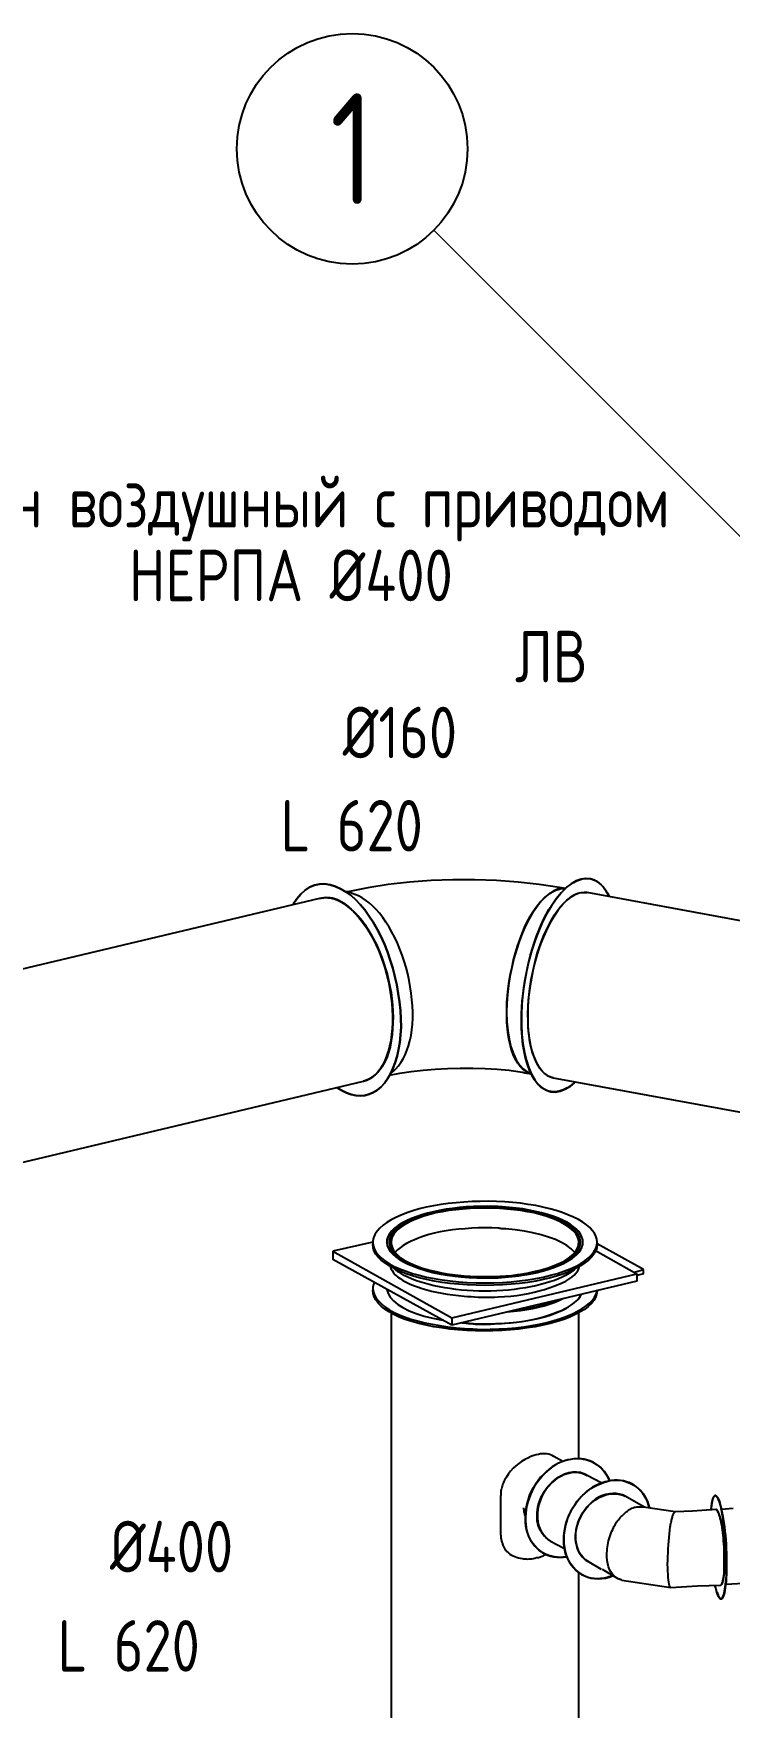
# Model space of a CAD drawing. Header units: metres. Extents: x 20 to 415, y 5 to 292.
# Drawn here: x 248.55 to 264.24, y 175.1 to 212.86 of the extents above; entities that cross this region are included whole.
import ezdxf
from ezdxf.enums import TextEntityAlignment as Align

# ---------------------------------------------------------------- set-up
doc = ezdxf.new("R2010")
doc.units = ezdxf.units.M
for name, color, linetype in [('ВОЗДУХОВОДЫ', 7, 'Continuous'), ('ОБОЗНАЧЕНИЯ', 7, 'Continuous'), ('ОБОРУДОВАНИЕ', 8, 'Continuous'), ('ПОЗИЦИИ', 1, 'Continuous')]:
    doc.layers.add(name, color=color, linetype=linetype)
doc.styles.add('GOST', font='isocpeur.ttf')

msp = doc.modelspace()

# ---------------------------------------------------------------- linework, layer by layer
at = {"layer": 'ВОЗДУХОВОДЫ'}
for points in [[(255.49, 193.555), (255.362, 193.617), (255.237, 193.657), (255.115, 193.675), (254.997, 193.671), (254.884, 193.647), (254.775, 193.601), (254.673, 193.535), (254.576, 193.449), (254.486, 193.344), (254.404, 193.218)], [(254.404, 193.218), (254.486, 193.344), (254.576, 193.449), (254.673, 193.535), (254.775, 193.601), (254.884, 193.647), (254.997, 193.671), (255.115, 193.675), (255.237, 193.657), (255.362, 193.617), (255.49, 193.555)], [(260.414, 193.593), (259.951, 193.663), (259.475, 193.716), (258.99, 193.752), (258.499, 193.77), (258.006, 193.771), (257.514, 193.753), (257.028, 193.718), (256.551, 193.664), (256.087, 193.591), (255.64, 193.499)], [(261.537, 193.387), (261.466, 193.516), (261.386, 193.62), (261.299, 193.702), (261.205, 193.759), (261.107, 193.792), (261.004, 193.801), (260.897, 193.786), (260.787, 193.746), (260.676, 193.682), (260.564, 193.593), (260.448, 193.476), (260.336, 193.339), (260.228, 193.183), (260.126, 193.011), (260.03, 192.823), (259.941, 192.621), (259.859, 192.406), (259.786, 192.181), (259.721, 191.945), (259.665, 191.702), (259.62, 191.455), (259.586, 191.21), (259.564, 190.968), (259.553, 190.732), (259.553, 190.503), (259.564, 190.284), (259.586, 190.075), (259.62, 189.878), (259.665, 189.696), (259.721, 189.53), (259.782, 189.383), (259.853, 189.259), (259.932, 189.157), (260.018, 189.078), (260.112, 189.022), (260.212, 188.991), (260.317, 188.984), (260.427, 189.003), (260.541, 189.047), (260.657, 189.118)], [(259.553, 190.597), (259.555, 190.744), (259.562, 190.891), (259.572, 191.039), (259.588, 191.188), (259.607, 191.337), (259.63, 191.486), (259.657, 191.634), (259.687, 191.782), (259.721, 191.93), (259.759, 192.076), (259.8, 192.221), (259.844, 192.361), (259.891, 192.497), (259.942, 192.629), (259.995, 192.755), (260.051, 192.876), (260.11, 192.99), (260.172, 193.098), (260.235, 193.2), (260.302, 193.293), (260.37, 193.384), (260.439, 193.466), (260.508, 193.539), (260.578, 193.603), (260.648, 193.658), (260.718, 193.704), (260.788, 193.742), (260.858, 193.77), (260.927, 193.789), (260.994, 193.799), (261.056, 193.799), (261.117, 193.79), (261.178, 193.771), (261.237, 193.743), (261.294, 193.705), (261.349, 193.659), (261.401, 193.603), (261.45, 193.539), (261.496, 193.467), (261.537, 193.387)], [(255.003, 193.349), (198.627, 179.943)], [(255.49, 193.275), (255.439, 193.3), (255.389, 193.322), (255.339, 193.339), (255.289, 193.352), (255.239, 193.361), (255.191, 193.366), (255.142, 193.368), (255.095, 193.365), (255.048, 193.359), (255.003, 193.349)], [(255.003, 193.349), (255.088, 193.365), (255.175, 193.368), (255.264, 193.357), (255.353, 193.333), (255.443, 193.296), (255.533, 193.246), (255.622, 193.183), (255.711, 193.107), (255.798, 193.019), (255.883, 192.919), (255.971, 192.813), (256.055, 192.699), (256.135, 192.577), (256.211, 192.447), (256.281, 192.31), (256.345, 192.167), (256.404, 192.017), (256.456, 191.861), (256.501, 191.7), (256.538, 191.533), (256.574, 191.371), (256.603, 191.208), (256.626, 191.047), (256.642, 190.888), (256.651, 190.731), (256.653, 190.576), (256.648, 190.425), (256.637, 190.278), (256.619, 190.136), (256.594, 189.998), (256.558, 189.873), (256.514, 189.758), (256.465, 189.653), (256.411, 189.558), (256.351, 189.474), (256.287, 189.401), (256.219, 189.34), (256.148, 189.29), (256.073, 189.254), (255.995, 189.23)], [(255.003, 193.349), (255.048, 193.359), (255.095, 193.365), (255.142, 193.368), (255.191, 193.366), (255.239, 193.361), (255.289, 193.352), (255.339, 193.339), (255.389, 193.322), (255.439, 193.3), (255.49, 193.275)], [(256.594, 191.29), (256.562, 191.468), (256.521, 191.644), (256.472, 191.815), (256.416, 191.983), (256.353, 192.144), (256.284, 192.3), (256.21, 192.448), (256.13, 192.589), (256.046, 192.721), (255.958, 192.844), (255.866, 192.956), (255.772, 193.055), (255.676, 193.141), (255.579, 193.213), (255.48, 193.272), (255.382, 193.317), (255.285, 193.348), (255.189, 193.363), (255.094, 193.364), (255.003, 193.349)], [(256.594, 191.29), (256.562, 191.468), (256.521, 191.644), (256.472, 191.815), (256.416, 191.983), (256.353, 192.144), (256.284, 192.3), (256.21, 192.448), (256.13, 192.589), (256.046, 192.721), (255.958, 192.844), (255.866, 192.956), (255.772, 193.055), (255.676, 193.141), (255.579, 193.213), (255.48, 193.272), (255.382, 193.317), (255.285, 193.348), (255.189, 193.363), (255.094, 193.364), (255.003, 193.349)], [(255.396, 189.081), (255.503, 189.015), (255.609, 188.964), (255.714, 188.928), (255.818, 188.907), (255.92, 188.9), (256.02, 188.909), (256.118, 188.934), (256.212, 188.973), (256.302, 189.028), (256.389, 189.099), (256.464, 189.185), (256.534, 189.283), (256.598, 189.393), (256.655, 189.515), (256.705, 189.647), (256.747, 189.79), (256.782, 189.942), (256.809, 190.102), (256.828, 190.271), (256.838, 190.447), (256.834, 190.634), (256.822, 190.824), (256.803, 191.015), (256.776, 191.206), (256.742, 191.398), (256.7, 191.588), (256.652, 191.776), (256.596, 191.961), (256.533, 192.143), (256.463, 192.32), (256.383, 192.495), (256.298, 192.66), (256.208, 192.815), (256.115, 192.96), (256.019, 193.092), (255.919, 193.212), (255.816, 193.319), (255.71, 193.413), (255.601, 193.492), (255.49, 193.555)], [(255.49, 193.555), (255.601, 193.492), (255.71, 193.413), (255.816, 193.319), (255.919, 193.212), (256.019, 193.092), (256.115, 192.96), (256.208, 192.815), (256.298, 192.66), (256.383, 192.495), (256.463, 192.32), (256.533, 192.143), (256.596, 191.961), (256.652, 191.776), (256.7, 191.588), (256.742, 191.398), (256.776, 191.206), (256.803, 191.015), (256.822, 190.824), (256.834, 190.634), (256.838, 190.447), (256.828, 190.271), (256.809, 190.102), (256.782, 189.942), (256.747, 189.79), (256.705, 189.647), (256.655, 189.515), (256.598, 189.393), (256.534, 189.283), (256.464, 189.185), (256.389, 189.099), (256.302, 189.028), (256.212, 188.973), (256.118, 188.934), (256.02, 188.909), (255.92, 188.9), (255.818, 188.907), (255.714, 188.928), (255.609, 188.964), (255.503, 189.015), (255.396, 189.081)], [(255.64, 193.499), (255.602, 193.499)], [(256.594, 189.399), (256.66, 189.448), (256.722, 189.506), (256.781, 189.573), (256.835, 189.648), (256.885, 189.731), (256.93, 189.822), (256.971, 189.921), (257.007, 190.027), (257.037, 190.14), (257.063, 190.26), (257.082, 190.386), (257.094, 190.516), (257.101, 190.649), (257.101, 190.786), (257.095, 190.925), (257.084, 191.066), (257.068, 191.21), (257.046, 191.354), (257.019, 191.5), (256.988, 191.646), (256.951, 191.791), (256.909, 191.933), (256.863, 192.072), (256.811, 192.207), (256.756, 192.338), (256.697, 192.465), (256.633, 192.587), (256.567, 192.704), (256.498, 192.815), (256.426, 192.919), (256.352, 193.015), (256.276, 193.103), (256.198, 193.182), (256.119, 193.251), (256.04, 193.312), (255.96, 193.364), (255.879, 193.406), (255.799, 193.44), (255.719, 193.465), (255.64, 193.481)], [(260.545, 193.574), (260.454, 193.575), (260.362, 193.555), (260.268, 193.515), (260.175, 193.456), (260.082, 193.378), (259.99, 193.282), (259.9, 193.168), (259.812, 193.038), (259.727, 192.893), (259.646, 192.732), (259.571, 192.558), (259.501, 192.376), (259.438, 192.187), (259.382, 191.992), (259.333, 191.793), (259.292, 191.591), (259.259, 191.388), (259.235, 191.185), (259.221, 190.983), (259.216, 190.784)], [(259.777, 189.399), (259.707, 189.422), (259.64, 189.457), (259.579, 189.504), (259.521, 189.563), (259.469, 189.633), (259.42, 189.714), (259.376, 189.807), (259.337, 189.91), (259.302, 190.024), (259.272, 190.148), (259.252, 190.275), (259.236, 190.41), (259.226, 190.55), (259.22, 190.697), (259.22, 190.848), (259.226, 191.002), (259.238, 191.16), (259.255, 191.321), (259.279, 191.483), (259.309, 191.646), (259.34, 191.807), (259.376, 191.966), (259.417, 192.121), (259.463, 192.272), (259.513, 192.418), (259.567, 192.558), (259.624, 192.692), (259.685, 192.819), (259.749, 192.939), (259.815, 193.05), (259.888, 193.152), (259.961, 193.243), (260.034, 193.324), (260.107, 193.393), (260.18, 193.452), (260.253, 193.5), (260.326, 193.536), (260.399, 193.561), (260.472, 193.574), (260.545, 193.574)], [(261.032, 193.481), (260.964, 193.486), (260.893, 193.478), (260.821, 193.459), (260.748, 193.427), (260.674, 193.382), (260.599, 193.325), (260.524, 193.256), (260.45, 193.175), (260.375, 193.081), (260.302, 192.975), (260.235, 192.864), (260.17, 192.744), (260.107, 192.617), (260.047, 192.482), (259.991, 192.341), (259.938, 192.193), (259.89, 192.04), (259.846, 191.882), (259.809, 191.719), (259.777, 191.552), (259.747, 191.389), (259.723, 191.225), (259.706, 191.063), (259.695, 190.902), (259.691, 190.745), (259.693, 190.591), (259.7, 190.442), (259.714, 190.299), (259.733, 190.163), (259.759, 190.035), (259.79, 189.911), (259.826, 189.798), (259.867, 189.695), (259.912, 189.603), (259.962, 189.523), (260.016, 189.454), (260.074, 189.398), (260.135, 189.354), (260.198, 189.323), (260.264, 189.305)], [(261.032, 193.481), (260.964, 193.486), (260.893, 193.478), (260.821, 193.459), (260.748, 193.427), (260.674, 193.382), (260.599, 193.325), (260.524, 193.256), (260.45, 193.175), (260.375, 193.081), (260.302, 192.975), (260.235, 192.864), (260.17, 192.744), (260.107, 192.617), (260.047, 192.482), (259.991, 192.341), (259.938, 192.193), (259.89, 192.04), (259.846, 191.882), (259.809, 191.719), (259.777, 191.552), (259.747, 191.389), (259.723, 191.225), (259.706, 191.063), (259.695, 190.902), (259.691, 190.745), (259.693, 190.591), (259.7, 190.442), (259.714, 190.299), (259.733, 190.163), (259.759, 190.035), (259.79, 189.911), (259.826, 189.798), (259.867, 189.695), (259.912, 189.603), (259.962, 189.523), (260.016, 189.454), (260.074, 189.398), (260.135, 189.354), (260.198, 189.323), (260.264, 189.305)], [(259.703, 190.709), (259.707, 190.909), (259.72, 191.112), (259.742, 191.317), (259.773, 191.523), (259.813, 191.728), (259.86, 191.929), (259.916, 192.127), (259.981, 192.318), (260.053, 192.502), (260.133, 192.675), (260.214, 192.836), (260.3, 192.98), (260.39, 193.108), (260.482, 193.218), (260.576, 193.31), (260.67, 193.383), (260.763, 193.438), (260.856, 193.472), (260.946, 193.487), (261.032, 193.481)], [(259.703, 190.709), (259.707, 190.909), (259.72, 191.112), (259.742, 191.317), (259.773, 191.523), (259.813, 191.728), (259.86, 191.929), (259.916, 192.127), (259.981, 192.318), (260.053, 192.502), (260.133, 192.675), (260.214, 192.836), (260.3, 192.98), (260.39, 193.108), (260.482, 193.218), (260.576, 193.31), (260.67, 193.383), (260.763, 193.438), (260.856, 193.472), (260.946, 193.487), (261.032, 193.481)], [(260.545, 193.574), (260.414, 193.593)], [(265.919, 192.582), (261.032, 193.481)], [(255.995, 189.23), (256.062, 189.252), (256.127, 189.282), (256.19, 189.321), (256.251, 189.368), (256.309, 189.425), (256.363, 189.489), (256.414, 189.562), (256.46, 189.643), (256.502, 189.732), (256.538, 189.829), (256.57, 189.934), (256.597, 190.044), (256.619, 190.161), (256.636, 190.282), (256.648, 190.408), (256.656, 190.537), (256.658, 190.67), (256.655, 190.806), (256.646, 190.944), (256.632, 191.084), (256.612, 191.225), (256.587, 191.366), (256.557, 191.507), (256.522, 191.647), (256.482, 191.786), (256.438, 191.923), (256.389, 192.056), (256.336, 192.186), (256.28, 192.311), (256.22, 192.432), (256.157, 192.547), (256.09, 192.656), (256.021, 192.759), (255.949, 192.855), (255.876, 192.945), (255.801, 193.026), (255.724, 193.101), (255.647, 193.167), (255.568, 193.225), (255.49, 193.275)], [(255.49, 193.275), (255.568, 193.225), (255.647, 193.167), (255.724, 193.101), (255.801, 193.026), (255.876, 192.945), (255.949, 192.855), (256.021, 192.759), (256.09, 192.656), (256.157, 192.547), (256.22, 192.432), (256.28, 192.311), (256.336, 192.186), (256.389, 192.056), (256.438, 191.923), (256.482, 191.786), (256.522, 191.647), (256.557, 191.507), (256.587, 191.366), (256.612, 191.225), (256.632, 191.084), (256.646, 190.944), (256.655, 190.806), (256.658, 190.67), (256.656, 190.537), (256.648, 190.408), (256.636, 190.282), (256.619, 190.161), (256.597, 190.044), (256.57, 189.934), (256.538, 189.829), (256.502, 189.732), (256.46, 189.643), (256.414, 189.562), (256.363, 189.489), (256.309, 189.425), (256.251, 189.368), (256.19, 189.321), (256.127, 189.282), (256.062, 189.252), (255.995, 189.23)], [(255.995, 189.23), (256.067, 189.253), (256.136, 189.286), (256.203, 189.33), (256.266, 189.384), (256.325, 189.448), (256.381, 189.522), (256.432, 189.604), (256.479, 189.696), (256.521, 189.796), (256.557, 189.904), (256.588, 190.025), (256.613, 190.151), (256.632, 190.281), (256.646, 190.416), (256.653, 190.555), (256.654, 190.697), (256.649, 190.842), (256.637, 190.989), (256.619, 191.139), (256.594, 191.29)], [(255.995, 189.23), (256.067, 189.253), (256.136, 189.286), (256.203, 189.33), (256.266, 189.384), (256.325, 189.448), (256.381, 189.522), (256.432, 189.604), (256.479, 189.696), (256.521, 189.796), (256.557, 189.904), (256.588, 190.025), (256.613, 190.151), (256.632, 190.281), (256.646, 190.416), (256.653, 190.555), (256.654, 190.697), (256.649, 190.842), (256.637, 190.989), (256.619, 191.139), (256.594, 191.29)], [(259.216, 190.784), (259.222, 190.566), (259.242, 190.362), (259.273, 190.172), (259.316, 190), (259.37, 189.846), (259.434, 189.711), (259.507, 189.598), (259.59, 189.507), (259.68, 189.44), (259.777, 189.399)], [(260.264, 189.305), (260.214, 189.32), (260.166, 189.341), (260.119, 189.369), (260.073, 189.403), (260.03, 189.443), (259.989, 189.49), (259.951, 189.543), (259.915, 189.601), (259.882, 189.666), (259.852, 189.736), (259.821, 189.812), (259.794, 189.893), (259.771, 189.979), (259.751, 190.07), (259.735, 190.166), (259.723, 190.267), (259.714, 190.372), (259.707, 190.481), (259.704, 190.593), (259.703, 190.709)], [(260.264, 189.305), (260.214, 189.32), (260.166, 189.341), (260.119, 189.369), (260.073, 189.403), (260.03, 189.443), (259.989, 189.49), (259.951, 189.543), (259.915, 189.601), (259.882, 189.666), (259.852, 189.736), (259.821, 189.812), (259.794, 189.893), (259.771, 189.979), (259.751, 190.07), (259.735, 190.166), (259.723, 190.267), (259.714, 190.372), (259.707, 190.481), (259.704, 190.593), (259.703, 190.709)], [(260.77, 189.212), (260.675, 189.135), (260.581, 189.075), (260.49, 189.03), (260.399, 189.002), (260.311, 188.989), (260.225, 188.993), (260.142, 189.014), (260.061, 189.05), (259.983, 189.104), (259.909, 189.174), (259.844, 189.26), (259.785, 189.362), (259.733, 189.477), (259.686, 189.605), (259.646, 189.745), (259.613, 189.897), (259.587, 190.059), (259.568, 190.23), (259.557, 190.41), (259.553, 190.597)], [(256.576, 189.361), (256.814, 189.408), (257.068, 189.447), (257.334, 189.478), (257.608, 189.501), (257.889, 189.516), (258.172, 189.523), (258.455, 189.523), (258.735, 189.514), (259.008, 189.498), (259.272, 189.474), (259.322, 189.468), (259.373, 189.461), (259.424, 189.453), (259.474, 189.445), (259.525, 189.436), (259.575, 189.428), (259.626, 189.42), (259.676, 189.412), (259.727, 189.405), (259.777, 189.399)], [(220.046, 180.674), (255.995, 189.23)], [(260.264, 189.305), (265.151, 188.406)], [(260.657, 189.118), (260.669, 189.129), (260.68, 189.139), (260.691, 189.148), (260.702, 189.156), (260.714, 189.165), (260.725, 189.173), (260.736, 189.182), (260.747, 189.191), (260.759, 189.201), (260.77, 189.212)], [(256.613, 184.006), (256.613, 164.085)], [(260.845, 180.711), (260.845, 184.006)], [(260.283, 180.767), (260.248, 180.788), (260.209, 180.803), (260.168, 180.815), (260.125, 180.823), (260.079, 180.826), (260.032, 180.825), (259.984, 180.821), (259.934, 180.813), (259.884, 180.801), (259.834, 180.786), (259.765, 180.761), (259.696, 180.73), (259.626, 180.694), (259.557, 180.653), (259.49, 180.606), (259.425, 180.554), (259.365, 180.498), (259.309, 180.436), (259.259, 180.37), (259.216, 180.299), (259.199, 180.276), (259.184, 180.252), (259.17, 180.227), (259.157, 180.202), (259.146, 180.175), (259.135, 180.148), (259.125, 180.121), (259.117, 180.093), (259.11, 180.065), (259.103, 180.037), (259.098, 180.025), (259.094, 180.013), (259.091, 179.999), (259.089, 179.984), (259.087, 179.969), (259.086, 179.954), (259.085, 179.938), (259.085, 179.921), (259.085, 179.904), (259.085, 179.887)], [(260.564, 178.502), (260.496, 178.493), (260.429, 178.49), (260.363, 178.493), (260.298, 178.501), (260.234, 178.514), (260.172, 178.532), (260.111, 178.554), (260.053, 178.582), (259.998, 178.614), (259.946, 178.652), (259.897, 178.698), (259.852, 178.748), (259.811, 178.802), (259.773, 178.858), (259.74, 178.918), (259.711, 178.982), (259.688, 179.049), (259.669, 179.119), (259.655, 179.192), (259.646, 179.269), (259.643, 179.349), (259.644, 179.429), (259.65, 179.509), (259.66, 179.589), (259.674, 179.67), (259.694, 179.749), (259.717, 179.828), (259.745, 179.906), (259.778, 179.982), (259.815, 180.056), (259.862, 180.127), (259.911, 180.195), (259.964, 180.26), (260.019, 180.321), (260.077, 180.379), (260.137, 180.433), (260.199, 180.484), (260.263, 180.532), (260.328, 180.577), (260.395, 180.618), (260.463, 180.648), (260.532, 180.674), (260.601, 180.693), (260.67, 180.707), (260.739, 180.716), (260.808, 180.719), (260.875, 180.716), (260.942, 180.707), (261.006, 180.693), (261.069, 180.674), (261.13, 180.649), (261.188, 180.62), (261.244, 180.586), (261.296, 180.548), (261.346, 180.505), (261.392, 180.458), (261.434, 180.406), (261.473, 180.35), (261.507, 180.29), (261.537, 180.224)], [(260.62, 180.692), (260.542, 180.672), (260.465, 180.646), (260.39, 180.613), (260.317, 180.574), (260.246, 180.529), (260.176, 180.478), (260.11, 180.422), (260.046, 180.361), (259.985, 180.295), (259.927, 180.224), (259.878, 180.15), (259.833, 180.072), (259.792, 179.992), (259.756, 179.91), (259.724, 179.826), (259.697, 179.742), (259.675, 179.656), (259.659, 179.571), (259.65, 179.485), (259.646, 179.401), (259.644, 179.317), (259.648, 179.235), (259.659, 179.155), (259.677, 179.077), (259.7, 179.003), (259.73, 178.931), (259.766, 178.864), (259.808, 178.801), (259.855, 178.742), (259.909, 178.689), (259.961, 178.642), (260.018, 178.601), (260.078, 178.567), (260.142, 178.54), (260.208, 178.518), (260.277, 178.503), (260.347, 178.494), (260.418, 178.491), (260.491, 178.493), (260.564, 178.502)], [(260.489, 180.655), (260.283, 180.767)], [(261.537, 180.224), (261.486, 180.331), (261.422, 180.426), (261.348, 180.508), (261.263, 180.578), (261.17, 180.634), (261.07, 180.676), (260.963, 180.703), (260.852, 180.716), (260.737, 180.712), (260.62, 180.692)], [(260.208, 178.858), (260.164, 178.887), (260.123, 178.92), (260.084, 178.957), (260.049, 178.997), (260.016, 179.04), (259.987, 179.087), (259.961, 179.137), (259.94, 179.19), (259.922, 179.247), (259.909, 179.307), (259.905, 179.369), (259.904, 179.432), (259.907, 179.496), (259.914, 179.559), (259.925, 179.623), (259.94, 179.686), (259.958, 179.748), (259.981, 179.808), (260.008, 179.867), (260.04, 179.925), (260.075, 179.985), (260.114, 180.041), (260.155, 180.094), (260.199, 180.144), (260.246, 180.189), (260.294, 180.231), (260.345, 180.268), (260.398, 180.302), (260.452, 180.331), (260.508, 180.355), (260.564, 180.376), (260.62, 180.391), (260.675, 180.402), (260.73, 180.408), (260.784, 180.409), (260.837, 180.405), (260.888, 180.396), (260.938, 180.382), (260.986, 180.362), (261.032, 180.337)], [(259.909, 179.438), (259.913, 179.528), (259.926, 179.617), (259.947, 179.705), (259.977, 179.79), (260.014, 179.873), (260.058, 179.953), (260.109, 180.028), (260.167, 180.099), (260.231, 180.165), (260.302, 180.224), (260.371, 180.281), (260.442, 180.328), (260.516, 180.364), (260.591, 180.391), (260.667, 180.407), (260.742, 180.413), (260.818, 180.409), (260.891, 180.395), (260.963, 180.371), (261.032, 180.337)], [(260.62, 180.393), (260.526, 180.364), (260.437, 180.324), (260.352, 180.273), (260.272, 180.213), (260.199, 180.143), (260.132, 180.064), (260.073, 179.978), (260.021, 179.885), (259.979, 179.786), (259.946, 179.681), (259.923, 179.58), (259.912, 179.481), (259.912, 179.383), (259.922, 179.289), (259.944, 179.199), (259.976, 179.115), (260.018, 179.038), (260.071, 178.968), (260.135, 178.908), (260.208, 178.858)], [(261.481, 178.034), (261.408, 178.02), (261.336, 178.011), (261.264, 178.009), (261.194, 178.013), (261.126, 178.022), (261.059, 178.038), (260.996, 178.06), (260.935, 178.088), (260.879, 178.123), (260.826, 178.165), (260.772, 178.212), (260.723, 178.263), (260.678, 178.319), (260.638, 178.378), (260.604, 178.441), (260.574, 178.507), (260.549, 178.577), (260.53, 178.649), (260.516, 178.724), (260.508, 178.801), (260.505, 178.881), (260.507, 178.962), (260.516, 179.045), (260.529, 179.128), (260.548, 179.211), (260.571, 179.293), (260.6, 179.375), (260.633, 179.454), (260.671, 179.532), (260.714, 179.606), (260.761, 179.683), (260.812, 179.755), (260.867, 179.822), (260.926, 179.884), (260.988, 179.941), (261.052, 179.993), (261.119, 180.04), (261.188, 180.082), (261.259, 180.119), (261.331, 180.149), (261.405, 180.18), (261.477, 180.203), (261.55, 180.22), (261.621, 180.23), (261.692, 180.234), (261.762, 180.23), (261.83, 180.22), (261.897, 180.203), (261.961, 180.18), (262.024, 180.149), (262.084, 180.118), (262.141, 180.08), (262.194, 180.037), (262.242, 179.988), (262.286, 179.934), (262.326, 179.876), (262.361, 179.813), (262.392, 179.747), (262.417, 179.678), (262.436, 179.606)], [(262.436, 179.606), (262.417, 179.678), (262.392, 179.746), (262.362, 179.81), (262.327, 179.87), (262.289, 179.927), (262.246, 179.98), (262.2, 180.029), (262.15, 180.073), (262.098, 180.114), (262.043, 180.149), (261.981, 180.175), (261.917, 180.196), (261.853, 180.213), (261.787, 180.223), (261.72, 180.229), (261.652, 180.229), (261.583, 180.223), (261.513, 180.211), (261.441, 180.193), (261.369, 180.168), (261.296, 180.143), (261.226, 180.11), (261.156, 180.072), (261.089, 180.028), (261.025, 179.979), (260.963, 179.924), (260.905, 179.865), (260.85, 179.802), (260.798, 179.734), (260.751, 179.663), (260.703, 179.594), (260.661, 179.522), (260.624, 179.447), (260.593, 179.371), (260.566, 179.293), (260.545, 179.214), (260.528, 179.134), (260.517, 179.054), (260.51, 178.974), (260.508, 178.895)], [(261.032, 180.337), (260.997, 180.357), (260.96, 180.375), (260.922, 180.389), (260.882, 180.4), (260.84, 180.407), (260.797, 180.411), (260.754, 180.411), (260.71, 180.409), (260.665, 180.402), (260.62, 180.393)], [(261.35, 180.168), (261.032, 180.337)], [(259.085, 178.989), (259.085, 179.887)], [(261.893, 179.869), (261.829, 179.898), (261.76, 179.918), (261.687, 179.929), (261.612, 179.932), (261.535, 179.925), (261.458, 179.909), (261.381, 179.884), (261.305, 179.851), (261.232, 179.808), (261.163, 179.756), (261.093, 179.692), (261.029, 179.622), (260.971, 179.548), (260.919, 179.47), (260.875, 179.389), (260.838, 179.305), (260.809, 179.218), (260.787, 179.13), (260.774, 179.041), (260.77, 178.951)], [(261.069, 178.389), (260.996, 178.435), (260.932, 178.491), (260.88, 178.558), (260.837, 178.632), (260.805, 178.715), (260.784, 178.803), (260.773, 178.897), (260.773, 178.994), (260.785, 179.094), (260.807, 179.195), (260.841, 179.299), (260.885, 179.398), (260.938, 179.491), (260.999, 179.577), (261.067, 179.656), (261.142, 179.726), (261.221, 179.787), (261.305, 179.838), (261.392, 179.878), (261.481, 179.906)], [(260.789, 179.12), (260.808, 179.203), (260.833, 179.283), (260.864, 179.361), (260.9, 179.435), (260.941, 179.506), (260.987, 179.573), (261.038, 179.635), (261.094, 179.693), (261.154, 179.746), (261.219, 179.794), (261.287, 179.835), (261.358, 179.868), (261.428, 179.894), (261.5, 179.912), (261.57, 179.923), (261.64, 179.926), (261.707, 179.922), (261.773, 179.911), (261.835, 179.893), (261.893, 179.869)], [(261.481, 179.906), (261.526, 179.916), (261.571, 179.922), (261.615, 179.925), (261.659, 179.925), (261.701, 179.923), (261.743, 179.917), (261.783, 179.909), (261.822, 179.898), (261.858, 179.884), (261.893, 179.869)], [(262.193, 179.7), (261.893, 179.869)], [(262.324, 179.625), (262.193, 179.7)], [(263.99, 177.622), (264.002, 177.597), (264.015, 177.577), (264.027, 177.563), (264.041, 177.554), (264.053, 177.552), (264.066, 177.554), (264.077, 177.563), (264.087, 177.577), (264.096, 177.597), (264.103, 177.622), (264.113, 177.653), (264.123, 177.689), (264.132, 177.73), (264.14, 177.777), (264.147, 177.828), (264.154, 177.883), (264.16, 177.943), (264.166, 178.007), (264.172, 178.075), (264.177, 178.146), (264.177, 178.22), (264.177, 178.296), (264.177, 178.374), (264.175, 178.454), (264.173, 178.535), (264.169, 178.617), (264.165, 178.7), (264.158, 178.783), (264.15, 178.867), (264.14, 178.951), (264.134, 179.029), (264.127, 179.106), (264.119, 179.181), (264.11, 179.254), (264.1, 179.326), (264.09, 179.395), (264.08, 179.461), (264.069, 179.525), (264.058, 179.586), (264.046, 179.644), (264.018, 179.739), (263.991, 179.81), (263.964, 179.858), (263.938, 179.883), (263.913, 179.885), (263.89, 179.864), (263.869, 179.82), (263.851, 179.752), (263.835, 179.663), (263.822, 179.55)], [(263.822, 179.55), (263.834, 179.639), (263.846, 179.714), (263.86, 179.776), (263.876, 179.823), (263.892, 179.857), (263.909, 179.877), (263.928, 179.882), (263.948, 179.873), (263.968, 179.85), (263.99, 179.812)], [(263.99, 179.812), (264.007, 179.769), (264.024, 179.719), (264.04, 179.661), (264.057, 179.596), (264.072, 179.525), (264.087, 179.447), (264.102, 179.364), (264.115, 179.275), (264.128, 179.181), (264.14, 179.082), (264.15, 178.985), (264.158, 178.886), (264.165, 178.785), (264.169, 178.683), (264.173, 178.581), (264.175, 178.481), (264.177, 178.383), (264.177, 178.287), (264.177, 178.195), (264.177, 178.109), (264.171, 178.022), (264.164, 177.941), (264.156, 177.866), (264.147, 177.799), (264.138, 177.739), (264.128, 177.687), (264.117, 177.643), (264.106, 177.608), (264.095, 177.582), (264.084, 177.566), (264.067, 177.554), (264.05, 177.552), (264.033, 177.56), (264.016, 177.577), (264, 177.603), (263.983, 177.638), (263.966, 177.683), (263.949, 177.735), (263.932, 177.796), (263.915, 177.865)], [(259.646, 179.401), (259.641, 179.418), (259.635, 179.436), (259.63, 179.456), (259.625, 179.476), (259.621, 179.497), (259.617, 179.518), (259.614, 179.54), (259.611, 179.562), (259.609, 179.584), (259.609, 179.606)], [(260.208, 178.858), (260.154, 178.894), (260.105, 178.936), (260.061, 178.983), (260.022, 179.035), (259.988, 179.092), (259.96, 179.153), (259.938, 179.218), (259.922, 179.288), (259.912, 179.361), (259.909, 179.438)], [(261.725, 178.015), (261.681, 178.041), (261.64, 178.074), (261.603, 178.113), (261.569, 178.16), (261.54, 178.214), (261.516, 178.275), (261.497, 178.344), (261.485, 178.42), (261.48, 178.504), (261.481, 178.595), (261.482, 178.64), (261.486, 178.685), (261.491, 178.73), (261.498, 178.775), (261.507, 178.82), (261.518, 178.865), (261.53, 178.91), (261.544, 178.955), (261.559, 179), (261.575, 179.045), (261.592, 179.084), (261.609, 179.121), (261.626, 179.157), (261.644, 179.192), (261.662, 179.225), (261.68, 179.257), (261.699, 179.286), (261.719, 179.314), (261.74, 179.339), (261.762, 179.363)], [(261.762, 179.363), (261.78, 179.386), (261.8, 179.408), (261.821, 179.43), (261.844, 179.452), (261.868, 179.473), (261.891, 179.494), (261.916, 179.514), (261.94, 179.533), (261.964, 179.552), (261.987, 179.569), (262.015, 179.585), (262.043, 179.598), (262.071, 179.609), (262.099, 179.618), (262.127, 179.625), (262.155, 179.63), (262.183, 179.632), (262.211, 179.632), (262.24, 179.63), (262.268, 179.625)], [(262.305, 179.625), (262.268, 179.625)], [(263.017, 179.513), (262.305, 179.625)], [(262.904, 179.176), (262.91, 179.203), (262.916, 179.23), (262.921, 179.256), (262.927, 179.28), (262.932, 179.305), (262.938, 179.328), (262.944, 179.351), (262.949, 179.374), (262.955, 179.397), (262.96, 179.419), (262.966, 179.436), (262.972, 179.451), (262.977, 179.464), (262.983, 179.477), (262.989, 179.487), (262.994, 179.496), (263, 179.503), (263.005, 179.509), (263.011, 179.512), (263.017, 179.513)], [(263.41, 179.532), (263.017, 179.513)], [(263.934, 179.569), (263.41, 179.532)], [(264.046, 177.865), (264.053, 177.868), (264.059, 177.876), (264.067, 177.89), (264.075, 177.909), (264.084, 177.933), (264.092, 177.962), (264.101, 177.996), (264.108, 178.035), (264.115, 178.079), (264.121, 178.127), (264.121, 178.175), (264.121, 178.226), (264.121, 178.28), (264.121, 178.338), (264.121, 178.399), (264.121, 178.462), (264.121, 178.526), (264.121, 178.592), (264.121, 178.659), (264.121, 178.726), (264.116, 178.793), (264.11, 178.859), (264.104, 178.923), (264.098, 178.986), (264.091, 179.047), (264.084, 179.107), (264.076, 179.164), (264.067, 179.22), (264.057, 179.274), (264.046, 179.326), (264.035, 179.369), (264.024, 179.409), (264.013, 179.444), (264.001, 179.476), (263.99, 179.503), (263.979, 179.527), (263.968, 179.545), (263.957, 179.558), (263.945, 179.566), (263.934, 179.569)], [(263.934, 179.569), (263.945, 179.566), (263.957, 179.558), (263.968, 179.545), (263.979, 179.527), (263.99, 179.503), (264.001, 179.476), (264.013, 179.444), (264.024, 179.409), (264.035, 179.369), (264.046, 179.326), (264.057, 179.274), (264.067, 179.22), (264.076, 179.164), (264.084, 179.107), (264.091, 179.047), (264.098, 178.986), (264.104, 178.923), (264.11, 178.859), (264.116, 178.793), (264.121, 178.726), (264.121, 178.659), (264.121, 178.592), (264.121, 178.526), (264.121, 178.462), (264.121, 178.399), (264.121, 178.338), (264.121, 178.28), (264.121, 178.226), (264.121, 178.175), (264.121, 178.127), (264.115, 178.079), (264.108, 178.035), (264.101, 177.996), (264.092, 177.962), (264.084, 177.933), (264.075, 177.909), (264.067, 177.89), (264.059, 177.876), (264.053, 177.868), (264.046, 177.865)], [(263.934, 179.569), (263.945, 179.566), (263.957, 179.558), (263.968, 179.545), (263.979, 179.527), (263.99, 179.503), (264.001, 179.476), (264.013, 179.444), (264.024, 179.409), (264.035, 179.369), (264.046, 179.326), (264.057, 179.274), (264.067, 179.22), (264.076, 179.164), (264.084, 179.107), (264.091, 179.047), (264.098, 178.986), (264.104, 178.923), (264.11, 178.859), (264.116, 178.793), (264.121, 178.726), (264.121, 178.659), (264.121, 178.592), (264.121, 178.526), (264.121, 178.462), (264.121, 178.399), (264.121, 178.338), (264.121, 178.28), (264.121, 178.226), (264.121, 178.175), (264.121, 178.127), (264.115, 178.079), (264.108, 178.035), (264.101, 177.996), (264.092, 177.962), (264.084, 177.933), (264.075, 177.909), (264.067, 177.89), (264.059, 177.876), (264.053, 177.868), (264.046, 177.865)], [(264.327, 179.588), (264.065, 179.569)], [(259.085, 178.989), (259.085, 178.967), (259.087, 178.946), (259.089, 178.926), (259.093, 178.907), (259.096, 178.888), (259.101, 178.87), (259.106, 178.852), (259.111, 178.835), (259.117, 178.818), (259.122, 178.801), (259.128, 178.785), (259.134, 178.768), (259.14, 178.751), (259.146, 178.735), (259.153, 178.72), (259.16, 178.704), (259.168, 178.69), (259.177, 178.676), (259.186, 178.663), (259.197, 178.652), (259.226, 178.62), (259.257, 178.591), (259.291, 178.565), (259.326, 178.543), (259.363, 178.523), (259.402, 178.506), (259.442, 178.492), (259.484, 178.48), (259.527, 178.471), (259.571, 178.464), (259.6, 178.459), (259.63, 178.456), (259.66, 178.453), (259.692, 178.452), (259.724, 178.453), (259.756, 178.455), (259.789, 178.459), (259.823, 178.465), (259.856, 178.473), (259.89, 178.483), (259.912, 178.484), (259.935, 178.487), (259.957, 178.492), (259.979, 178.499), (260, 178.506), (260.02, 178.515), (260.041, 178.525), (260.06, 178.536), (260.078, 178.547), (260.096, 178.558)], [(260.77, 178.951), (260.773, 178.874), (260.783, 178.801), (260.799, 178.732), (260.821, 178.667), (260.849, 178.607), (260.883, 178.552), (260.922, 178.503), (260.966, 178.459), (261.015, 178.421), (261.069, 178.389)], [(261.069, 178.389), (261.005, 178.429), (260.948, 178.478), (260.899, 178.537), (260.857, 178.603), (260.824, 178.677), (260.798, 178.758), (260.782, 178.843), (260.775, 178.932), (260.777, 179.025), (260.789, 179.12)], [(262.923, 177.809), (262.904, 177.809), (262.898, 177.825), (262.891, 177.851), (262.884, 177.886), (262.876, 177.929), (262.869, 177.98), (262.862, 178.038), (262.857, 178.103), (262.852, 178.175), (262.849, 178.251), (262.848, 178.333), (262.849, 178.419), (262.852, 178.505), (262.857, 178.593), (262.862, 178.681), (262.869, 178.769), (262.876, 178.855), (262.884, 178.94), (262.891, 179.022), (262.898, 179.101), (262.904, 179.176)], [(260.208, 178.858), (260.526, 178.689)], [(260.508, 178.895), (260.511, 178.801), (260.521, 178.711), (260.538, 178.625), (260.562, 178.542), (260.592, 178.464), (260.629, 178.391), (260.673, 178.322), (260.723, 178.258), (260.781, 178.199), (260.845, 178.146), (260.909, 178.104), (260.977, 178.07), (261.048, 178.043), (261.123, 178.023), (261.2, 178.01), (261.28, 178.006), (261.362, 178.01), (261.444, 178.022), (261.528, 178.042), (261.612, 178.071)], [(261.069, 178.389), (261.35, 178.221)], [(261.369, 178.221), (261.725, 178.015)], [(260.845, 164.085), (260.845, 178.146)], [(261.612, 178.071), (261.601, 178.066), (261.588, 178.062), (261.575, 178.058), (261.561, 178.055), (261.547, 178.052), (261.533, 178.05), (261.519, 178.047), (261.506, 178.043), (261.493, 178.039), (261.481, 178.034)], [(261.818, 177.978), (261.813, 177.978), (261.807, 177.98), (261.801, 177.982), (261.796, 177.984), (261.79, 177.987), (261.785, 177.99), (261.779, 177.992), (261.773, 177.994), (261.768, 177.996), (261.762, 177.996), (261.757, 177.997), (261.751, 177.998), (261.746, 178), (261.741, 178.003), (261.736, 178.006), (261.733, 178.008), (261.729, 178.011), (261.727, 178.013), (261.725, 178.014), (261.725, 178.015)], [(261.818, 177.978), (262.923, 177.809)], [(262.923, 177.809), (263.522, 177.846)], [(263.522, 177.846), (264.046, 177.865)], [(263.915, 177.865), (263.921, 177.833), (263.928, 177.802), (263.936, 177.774), (263.944, 177.747), (263.953, 177.723), (263.961, 177.699), (263.969, 177.678), (263.977, 177.658), (263.984, 177.639), (263.99, 177.622)], [(264.159, 177.884), (266.799, 178.034)]]:
    msp.add_lwpolyline(points, dxfattribs=at)
at = {"layer": 'ОБОРУДОВАНИЕ'}
for points in [[(261.257, 185.598), (261.25, 185.665), (261.23, 185.732), (261.196, 185.799), (261.15, 185.864), (261.091, 185.928), (261.018, 185.99), (260.933, 186.051), (260.835, 186.109), (260.724, 186.164), (260.601, 186.216), (260.473, 186.265), (260.335, 186.31), (260.189, 186.351), (260.035, 186.389), (259.873, 186.422), (259.706, 186.45), (259.533, 186.474), (259.356, 186.493), (259.175, 186.507), (258.991, 186.515), (258.806, 186.519), (258.621, 186.518), (258.438, 186.512), (258.257, 186.502), (258.078, 186.487), (257.903, 186.468), (257.732, 186.445), (257.566, 186.417), (257.405, 186.384), (257.25, 186.347), (257.103, 186.306), (256.965, 186.26), (256.837, 186.21), (256.72, 186.157), (256.613, 186.101), (256.518, 186.042), (256.434, 185.981), (256.362, 185.917), (256.304, 185.852), (256.257, 185.785)], [(259.029, 186.403), (258.848, 186.406), (258.668, 186.405), (258.489, 186.399), (258.311, 186.388), (258.137, 186.373), (257.966, 186.352), (257.801, 186.326), (257.641, 186.295), (257.488, 186.258), (257.343, 186.216), (257.204, 186.174), (257.076, 186.129), (256.961, 186.079), (256.859, 186.026), (256.77, 185.97), (256.694, 185.911), (256.63, 185.85), (256.58, 185.786), (256.543, 185.721), (256.52, 185.654), (256.516, 185.587), (256.528, 185.52), (256.555, 185.454), (256.596, 185.389), (256.651, 185.326), (256.719, 185.266), (256.801, 185.208), (256.895, 185.153), (257.001, 185.102), (257.119, 185.055), (257.247, 185.007), (257.385, 184.963), (257.531, 184.924), (257.685, 184.89), (257.847, 184.861), (258.014, 184.837), (258.187, 184.818), (258.364, 184.804), (258.545, 184.796), (258.729, 184.793)], [(259.029, 186.403), (258.848, 186.406), (258.668, 186.405), (258.489, 186.399), (258.311, 186.388), (258.137, 186.373), (257.966, 186.352), (257.801, 186.326), (257.641, 186.295), (257.488, 186.258), (257.343, 186.216), (257.204, 186.174), (257.076, 186.129), (256.961, 186.079), (256.859, 186.026), (256.77, 185.97), (256.694, 185.911), (256.63, 185.85), (256.58, 185.786), (256.543, 185.721), (256.52, 185.654), (256.516, 185.587), (256.528, 185.52), (256.555, 185.454), (256.596, 185.389), (256.651, 185.326), (256.719, 185.266), (256.801, 185.208), (256.895, 185.153), (257.001, 185.102), (257.119, 185.055), (257.247, 185.007), (257.385, 184.963), (257.531, 184.924), (257.685, 184.89), (257.847, 184.861), (258.014, 184.837), (258.187, 184.818), (258.364, 184.804), (258.545, 184.796), (258.729, 184.793)], [(259.029, 186.366), (258.854, 186.374), (258.679, 186.377), (258.505, 186.375), (258.333, 186.367), (258.163, 186.354), (257.996, 186.336), (257.834, 186.313), (257.676, 186.285), (257.525, 186.253), (257.381, 186.216), (257.246, 186.17), (257.123, 186.121), (257.011, 186.071), (256.911, 186.018), (256.824, 185.963), (256.749, 185.906), (256.686, 185.846), (256.636, 185.784), (256.599, 185.72), (256.576, 185.654), (256.572, 185.587), (256.582, 185.522), (256.607, 185.458), (256.645, 185.395), (256.697, 185.334), (256.763, 185.274), (256.842, 185.216), (256.934, 185.16), (257.039, 185.107), (257.156, 185.055), (257.284, 185.012), (257.42, 184.972), (257.564, 184.936), (257.715, 184.905), (257.872, 184.877), (258.035, 184.854), (258.203, 184.836), (258.375, 184.823), (258.55, 184.814), (258.729, 184.812)], [(259.029, 186.366), (258.854, 186.374), (258.679, 186.377), (258.505, 186.375), (258.333, 186.367), (258.163, 186.354), (257.996, 186.336), (257.834, 186.313), (257.676, 186.285), (257.525, 186.253), (257.381, 186.216), (257.246, 186.17), (257.123, 186.121), (257.011, 186.071), (256.911, 186.018), (256.824, 185.963), (256.749, 185.906), (256.686, 185.846), (256.636, 185.784), (256.599, 185.72), (256.576, 185.654), (256.572, 185.587), (256.582, 185.522), (256.607, 185.458), (256.645, 185.395), (256.697, 185.334), (256.763, 185.274), (256.842, 185.216), (256.934, 185.16), (257.039, 185.107), (257.156, 185.055), (257.284, 185.012), (257.42, 184.972), (257.564, 184.936), (257.715, 184.905), (257.872, 184.877), (258.035, 184.854), (258.203, 184.836), (258.375, 184.823), (258.55, 184.814), (258.729, 184.812)], [(260.938, 185.598), (260.932, 185.659), (260.914, 185.719), (260.884, 185.778), (260.843, 185.835), (260.791, 185.891), (260.728, 185.945), (260.655, 185.997), (260.572, 186.047), (260.479, 186.095), (260.377, 186.141), (260.261, 186.184), (260.137, 186.224), (260.007, 186.26), (259.87, 186.293), (259.728, 186.321), (259.581, 186.346), (259.43, 186.367), (259.274, 186.383), (259.115, 186.395), (258.954, 186.403), (258.791, 186.406), (258.629, 186.405), (258.468, 186.4), (258.309, 186.391), (258.153, 186.377), (258.001, 186.36), (257.852, 186.339), (257.708, 186.314), (257.569, 186.285), (257.437, 186.253), (257.307, 186.213), (257.186, 186.17), (257.074, 186.126), (256.972, 186.079), (256.88, 186.031), (256.798, 185.981), (256.726, 185.93), (256.665, 185.876), (256.615, 185.822), (256.576, 185.766)], [(260.882, 185.598), (260.877, 185.654), (260.86, 185.71), (260.832, 185.766), (260.793, 185.82), (260.744, 185.874), (260.684, 185.927), (260.613, 185.978), (260.532, 186.028), (260.441, 186.076), (260.339, 186.122), (260.223, 186.165), (260.102, 186.205), (259.974, 186.241), (259.841, 186.274), (259.703, 186.303), (259.56, 186.327), (259.413, 186.348), (259.263, 186.364), (259.11, 186.376), (258.954, 186.384), (258.796, 186.388), (258.638, 186.387), (258.48, 186.382), (258.324, 186.372), (258.17, 186.359), (258.018, 186.341), (257.87, 186.32), (257.726, 186.295), (257.588, 186.267), (257.456, 186.235), (257.33, 186.199), (257.214, 186.161), (257.105, 186.119), (257.005, 186.075), (256.915, 186.029), (256.834, 185.98), (256.763, 185.929), (256.703, 185.876), (256.653, 185.822), (256.613, 185.766)], [(260.845, 185.598), (260.838, 185.659), (260.818, 185.719), (260.786, 185.778), (260.74, 185.835), (260.683, 185.891), (260.614, 185.945), (260.534, 185.997), (260.442, 186.047), (260.34, 186.095), (260.227, 186.141), (260.105, 186.184), (259.974, 186.222), (259.836, 186.256), (259.691, 186.285), (259.541, 186.309), (259.386, 186.33), (259.226, 186.345), (259.063, 186.357), (258.897, 186.363), (258.729, 186.366), (258.561, 186.363), (258.395, 186.357), (258.232, 186.345), (258.072, 186.33), (257.917, 186.309), (257.766, 186.285), (257.622, 186.256), (257.484, 186.222), (257.354, 186.184), (257.231, 186.141), (257.118, 186.095), (257.016, 186.047), (256.924, 185.997), (256.844, 185.945), (256.775, 185.891), (256.717, 185.835), (256.672, 185.778), (256.64, 185.719), (256.62, 185.659), (256.613, 185.598)], [(259.029, 184.793), (259.189, 184.806), (259.345, 184.822), (259.496, 184.842), (259.642, 184.865), (259.782, 184.891), (259.917, 184.921), (260.046, 184.954), (260.169, 184.991), (260.285, 185.03), (260.395, 185.074), (260.497, 185.12), (260.588, 185.168), (260.669, 185.218), (260.74, 185.269), (260.8, 185.322), (260.85, 185.376), (260.888, 185.431), (260.916, 185.486), (260.933, 185.542), (260.938, 185.598), (260.933, 185.654), (260.916, 185.71), (260.888, 185.766), (260.85, 185.82), (260.8, 185.874), (260.74, 185.927), (260.669, 185.978), (260.588, 186.028), (260.497, 186.076), (260.395, 186.122), (260.285, 186.165), (260.169, 186.205), (260.046, 186.242), (259.917, 186.275), (259.782, 186.305), (259.642, 186.331), (259.496, 186.354), (259.345, 186.374), (259.189, 186.39), (259.029, 186.403)], [(259.029, 184.793), (259.189, 184.806), (259.345, 184.822), (259.496, 184.842), (259.642, 184.865), (259.782, 184.891), (259.917, 184.921), (260.046, 184.954), (260.169, 184.991), (260.285, 185.03), (260.395, 185.074), (260.497, 185.12), (260.588, 185.168), (260.669, 185.218), (260.74, 185.269), (260.8, 185.322), (260.85, 185.376), (260.888, 185.431), (260.916, 185.486), (260.933, 185.542), (260.938, 185.598), (260.933, 185.654), (260.916, 185.71), (260.888, 185.766), (260.85, 185.82), (260.8, 185.874), (260.74, 185.927), (260.669, 185.978), (260.588, 186.028), (260.497, 186.076), (260.395, 186.122), (260.285, 186.165), (260.169, 186.205), (260.046, 186.242), (259.917, 186.275), (259.782, 186.305), (259.642, 186.331), (259.496, 186.354), (259.345, 186.374), (259.189, 186.39), (259.029, 186.403)], [(259.029, 184.812), (259.184, 184.824), (259.336, 184.841), (259.483, 184.86), (259.626, 184.882), (259.763, 184.908), (259.895, 184.936), (260.021, 184.966), (260.14, 185), (260.253, 185.036), (260.358, 185.074), (260.454, 185.12), (260.542, 185.168), (260.62, 185.218), (260.688, 185.269), (260.746, 185.322), (260.795, 185.376), (260.833, 185.431), (260.86, 185.486), (260.877, 185.542), (260.882, 185.598), (260.877, 185.654), (260.86, 185.71), (260.833, 185.765), (260.795, 185.819), (260.746, 185.872), (260.688, 185.923), (260.62, 185.972), (260.542, 186.019), (260.454, 186.063), (260.358, 186.103), (260.253, 186.147), (260.14, 186.186), (260.021, 186.223), (259.895, 186.255), (259.763, 186.284), (259.626, 186.309), (259.483, 186.329), (259.336, 186.346), (259.184, 186.358), (259.029, 186.366)], [(259.029, 184.812), (259.184, 184.824), (259.336, 184.841), (259.483, 184.86), (259.626, 184.882), (259.763, 184.908), (259.895, 184.936), (260.021, 184.966), (260.14, 185), (260.253, 185.036), (260.358, 185.074), (260.454, 185.12), (260.542, 185.168), (260.62, 185.218), (260.688, 185.269), (260.746, 185.322), (260.795, 185.376), (260.833, 185.431), (260.86, 185.486), (260.877, 185.542), (260.882, 185.598), (260.877, 185.654), (260.86, 185.71), (260.833, 185.765), (260.795, 185.819), (260.746, 185.872), (260.688, 185.923), (260.62, 185.972), (260.542, 186.019), (260.454, 186.063), (260.358, 186.103), (260.253, 186.147), (260.14, 186.186), (260.021, 186.223), (259.895, 186.255), (259.763, 186.284), (259.626, 186.309), (259.483, 186.329), (259.336, 186.346), (259.184, 186.358), (259.029, 186.366)], [(256.257, 185.785), (256.247, 185.768), (256.237, 185.75), (256.229, 185.731), (256.221, 185.711), (256.215, 185.692), (256.21, 185.672), (256.206, 185.653), (256.204, 185.634), (256.202, 185.615), (256.201, 185.598)], [(256.576, 185.766), (256.565, 185.75), (256.556, 185.733), (256.547, 185.716), (256.54, 185.699), (256.534, 185.682), (256.529, 185.665), (256.525, 185.649), (256.522, 185.632), (256.52, 185.615), (256.52, 185.598)], [(256.613, 185.766), (256.608, 185.75), (256.602, 185.733), (256.597, 185.716), (256.592, 185.699), (256.588, 185.682), (256.584, 185.665), (256.58, 185.649), (256.578, 185.632), (256.576, 185.615), (256.576, 185.598)], [(259.029, 185.916), (258.882, 185.92), (258.733, 185.921), (258.584, 185.918), (258.435, 185.912), (258.287, 185.902), (258.14, 185.889), (257.996, 185.873), (257.855, 185.853), (257.719, 185.83), (257.587, 185.804), (257.466, 185.769), (257.351, 185.732), (257.243, 185.693), (257.142, 185.652), (257.049, 185.61), (256.963, 185.565), (256.885, 185.52), (256.816, 185.472), (256.757, 185.423), (256.707, 185.373)], [(259.197, 185.898), (259.18, 185.898), (259.163, 185.898), (259.146, 185.898), (259.13, 185.899), (259.113, 185.9), (259.096, 185.902), (259.079, 185.904), (259.062, 185.907), (259.045, 185.911), (259.029, 185.916)], [(260.751, 185.373), (260.673, 185.45), (260.573, 185.523), (260.454, 185.592), (260.317, 185.655), (260.164, 185.713), (259.995, 185.764), (259.812, 185.809), (259.618, 185.847), (259.412, 185.876), (259.197, 185.898)], [(256.201, 185.598), (255.303, 185.392)], [(255.303, 185.392), (257.98, 183.894)], [(255.303, 185.392), (255.303, 185.205)], [(256.201, 185.598), (256.209, 185.525), (256.232, 185.452), (256.271, 185.381), (256.325, 185.311), (256.393, 185.242), (256.476, 185.176), (256.574, 185.112), (256.685, 185.052), (256.811, 184.995), (256.95, 184.943), (257.095, 184.894), (257.25, 184.851), (257.413, 184.812), (257.584, 184.778), (257.762, 184.748), (257.946, 184.724), (258.136, 184.705), (258.33, 184.692), (258.528, 184.683), (258.729, 184.681), (258.93, 184.683), (259.128, 184.692), (259.322, 184.705), (259.511, 184.724), (259.696, 184.748), (259.873, 184.778), (260.044, 184.812), (260.208, 184.851), (260.362, 184.894), (260.508, 184.943), (260.647, 184.995), (260.773, 185.052), (260.884, 185.112), (260.982, 185.176), (261.065, 185.242), (261.133, 185.311), (261.187, 185.381), (261.226, 185.452), (261.249, 185.525), (261.257, 185.598)], [(256.201, 185.598), (256.201, 185.542)], [(261.257, 185.542), (261.249, 185.469), (261.226, 185.398), (261.187, 185.328), (261.133, 185.26), (261.065, 185.193), (260.982, 185.128), (260.884, 185.065), (260.773, 185.003), (260.647, 184.944), (260.508, 184.886), (260.362, 184.838), (260.208, 184.795), (260.044, 184.756), (259.873, 184.722), (259.696, 184.692), (259.511, 184.668), (259.322, 184.649), (259.128, 184.635), (258.93, 184.627), (258.729, 184.624), (258.528, 184.627), (258.33, 184.635), (258.136, 184.649), (257.946, 184.668), (257.762, 184.692), (257.584, 184.722), (257.413, 184.756), (257.25, 184.795), (257.095, 184.838), (256.95, 184.886), (256.811, 184.944), (256.685, 185.003), (256.574, 185.065), (256.476, 185.128), (256.393, 185.193), (256.325, 185.26), (256.271, 185.328), (256.232, 185.398), (256.209, 185.469), (256.201, 185.542)], [(256.52, 185.598), (256.527, 185.536), (256.548, 185.475), (256.583, 185.414), (256.632, 185.354), (256.693, 185.296), (256.766, 185.239), (256.852, 185.185), (256.949, 185.132), (257.057, 185.083), (257.175, 185.036), (257.303, 184.989), (257.439, 184.946), (257.583, 184.91), (257.733, 184.878), (257.889, 184.851), (258.05, 184.83), (258.215, 184.814), (258.384, 184.802), (258.556, 184.795), (258.729, 184.793), (258.902, 184.795), (259.074, 184.802), (259.243, 184.814), (259.408, 184.83), (259.569, 184.851), (259.725, 184.878), (259.875, 184.91), (260.019, 184.946), (260.155, 184.989), (260.283, 185.036), (260.406, 185.083), (260.516, 185.132), (260.615, 185.185), (260.7, 185.239), (260.772, 185.296), (260.832, 185.354), (260.878, 185.414), (260.912, 185.475), (260.932, 185.536), (260.938, 185.598)], [(256.576, 185.598), (256.582, 185.536), (256.603, 185.475), (256.635, 185.414), (256.681, 185.354), (256.74, 185.296), (256.81, 185.239), (256.893, 185.185), (256.988, 185.132), (257.094, 185.083), (257.212, 185.036), (257.335, 184.994), (257.467, 184.955), (257.607, 184.922), (257.754, 184.892), (257.908, 184.868), (258.066, 184.848), (258.228, 184.832), (258.393, 184.821), (258.561, 184.814), (258.729, 184.812), (258.902, 184.814), (259.072, 184.821), (259.238, 184.832), (259.4, 184.848), (259.557, 184.868), (259.709, 184.892), (259.854, 184.922), (259.993, 184.955), (260.123, 184.994), (260.246, 185.036), (260.363, 185.083), (260.47, 185.132), (260.565, 185.185), (260.648, 185.239), (260.718, 185.296), (260.777, 185.354), (260.823, 185.414), (260.856, 185.475), (260.875, 185.536), (260.882, 185.598)], [(256.613, 185.598), (256.617, 185.553), (256.627, 185.508), (256.644, 185.464), (256.667, 185.42), (256.697, 185.376), (256.735, 185.332), (256.778, 185.29), (256.829, 185.248), (256.886, 185.207), (256.95, 185.167)], [(256.95, 185.167), (257.027, 185.129), (257.111, 185.091), (257.203, 185.056), (257.3, 185.021), (257.404, 184.989), (257.514, 184.96), (257.628, 184.933), (257.748, 184.908), (257.871, 184.886), (257.999, 184.868), (258.129, 184.853), (258.261, 184.841), (258.394, 184.832), (258.529, 184.826), (258.663, 184.823), (258.798, 184.823), (258.932, 184.826), (259.066, 184.831), (259.198, 184.839), (259.328, 184.849), (259.461, 184.867), (259.589, 184.887), (259.712, 184.91), (259.83, 184.934), (259.944, 184.961), (260.052, 184.991), (260.155, 185.022), (260.253, 185.056), (260.346, 185.092), (260.433, 185.13), (260.513, 185.17), (260.583, 185.213), (260.646, 185.257), (260.699, 185.303), (260.744, 185.35), (260.781, 185.398), (260.809, 185.447), (260.829, 185.497), (260.841, 185.547), (260.845, 185.598)], [(261.219, 185.411), (262.155, 184.886)], [(261.257, 185.542), (261.257, 185.598)], [(262.305, 184.98), (261.257, 185.561)], [(257.98, 183.726), (255.303, 185.205)], [(256.594, 185.055), (256.61, 185.005), (256.635, 184.956), (256.668, 184.909), (256.709, 184.863), (256.758, 184.819), (256.816, 184.776), (256.881, 184.735), (256.953, 184.696), (257.032, 184.659), (257.119, 184.624), (257.212, 184.587), (257.311, 184.552), (257.416, 184.521), (257.526, 184.493), (257.641, 184.468), (257.759, 184.445), (257.881, 184.425), (258.005, 184.408), (258.132, 184.393), (258.261, 184.381)], [(260.789, 185.018), (260.74, 184.973), (260.683, 184.93), (260.619, 184.888), (260.548, 184.848), (260.47, 184.809), (260.385, 184.772), (260.294, 184.737), (260.196, 184.704), (260.093, 184.672), (259.983, 184.643), (259.874, 184.616), (259.759, 184.592), (259.641, 184.569), (259.518, 184.55), (259.391, 184.533), (259.262, 184.519), (259.131, 184.508), (258.998, 184.5), (258.864, 184.495), (258.729, 184.493), (258.595, 184.495), (258.462, 184.5), (258.331, 184.508), (258.201, 184.519), (258.074, 184.533), (257.948, 184.55), (257.826, 184.569), (257.706, 184.592), (257.588, 184.616), (257.474, 184.643), (257.365, 184.672), (257.261, 184.704), (257.164, 184.737), (257.072, 184.772), (256.988, 184.809), (256.91, 184.848), (256.839, 184.888), (256.775, 184.93), (256.718, 184.973), (256.669, 185.018)], [(259.029, 184.362), (259.173, 184.37), (259.314, 184.382), (259.451, 184.398), (259.583, 184.418), (259.712, 184.442), (259.836, 184.469), (259.955, 184.499), (260.07, 184.532), (260.179, 184.567), (260.283, 184.606), (260.38, 184.641), (260.469, 184.679), (260.55, 184.72), (260.622, 184.764), (260.686, 184.809), (260.74, 184.857), (260.785, 184.905), (260.821, 184.954), (260.847, 185.005), (260.863, 185.055)], [(256.239, 184.699), (256.233, 184.683), (256.228, 184.668), (256.222, 184.653), (256.217, 184.64), (256.213, 184.627), (256.209, 184.614), (256.206, 184.602), (256.203, 184.591), (256.202, 184.579), (256.201, 184.568)], [(257.98, 183.894), (262.155, 184.886)], [(262.155, 184.718), (257.98, 183.726)], [(258.729, 184.812), (258.762, 184.812), (258.794, 184.812), (258.826, 184.812), (258.856, 184.812), (258.886, 184.812), (258.915, 184.812), (258.944, 184.812), (258.972, 184.812), (259, 184.812), (259.029, 184.812)], [(258.729, 184.812), (258.762, 184.812), (258.794, 184.812), (258.826, 184.812), (258.856, 184.812), (258.886, 184.812), (258.915, 184.812), (258.944, 184.812), (258.972, 184.812), (259, 184.812), (259.029, 184.812)], [(258.729, 184.793), (258.762, 184.793), (258.794, 184.793), (258.826, 184.793), (258.856, 184.793), (258.886, 184.793), (258.915, 184.793), (258.944, 184.793), (258.972, 184.793), (259, 184.793), (259.029, 184.793)], [(258.729, 184.793), (258.762, 184.793), (258.794, 184.793), (258.826, 184.793), (258.856, 184.793), (258.886, 184.793), (258.915, 184.793), (258.944, 184.793), (258.972, 184.793), (259, 184.793), (259.029, 184.793)], [(262.099, 184.924), (262.305, 184.98)], [(262.305, 184.886), (262.155, 184.849)], [(262.155, 184.886), (262.155, 184.718)], [(262.305, 184.886), (262.305, 184.98)], [(256.201, 184.568), (256.209, 184.495), (256.232, 184.423), (256.27, 184.351), (256.322, 184.281), (256.389, 184.212), (256.468, 184.146), (256.561, 184.083), (256.666, 184.022), (256.784, 183.966), (256.913, 183.913), (257.058, 183.865), (257.211, 183.821), (257.371, 183.781), (257.539, 183.747), (257.713, 183.716), (257.893, 183.69), (258.077, 183.669), (258.266, 183.652), (258.459, 183.64), (258.654, 183.632), (258.85, 183.634), (259.044, 183.641), (259.235, 183.653), (259.423, 183.669), (259.607, 183.691), (259.785, 183.717), (259.958, 183.749), (260.124, 183.785), (260.282, 183.828), (260.433, 183.875), (260.573, 183.928), (260.702, 183.983), (260.818, 184.041), (260.922, 184.101), (261.013, 184.163), (261.091, 184.227), (261.154, 184.293), (261.203, 184.359), (261.238, 184.426), (261.257, 184.493)], [(256.201, 184.568), (256.201, 184.512)], [(261.257, 184.493), (261.248, 184.421), (261.224, 184.35), (261.183, 184.28), (261.128, 184.213), (261.058, 184.147), (260.973, 184.083), (260.876, 184.023), (260.765, 183.964), (260.642, 183.909), (260.508, 183.857), (260.357, 183.808), (260.199, 183.765), (260.032, 183.726), (259.859, 183.692), (259.679, 183.663), (259.494, 183.638), (259.304, 183.619), (259.109, 183.606), (258.911, 183.597), (258.71, 183.595), (258.514, 183.597), (258.32, 183.606), (258.129, 183.619), (257.941, 183.638), (257.758, 183.663), (257.579, 183.692), (257.406, 183.726), (257.24, 183.765), (257.082, 183.808), (256.931, 183.857), (256.797, 183.909), (256.676, 183.966), (256.567, 184.027), (256.472, 184.09), (256.391, 184.156), (256.324, 184.225), (256.271, 184.295), (256.232, 184.367), (256.209, 184.439), (256.201, 184.512)], [(256.52, 184.531), (256.544, 184.442), (256.593, 184.356), (256.665, 184.274), (256.762, 184.195), (256.88, 184.121), (257.02, 184.052), (257.18, 183.989), (257.36, 183.932), (257.558, 183.881), (257.774, 183.838)], [(256.52, 184.531), (256.544, 184.442), (256.593, 184.356), (256.665, 184.274), (256.762, 184.195), (256.88, 184.121), (257.02, 184.052), (257.18, 183.989), (257.36, 183.932), (257.558, 183.881), (257.774, 183.838)], [(258.205, 183.782), (258.385, 183.768), (258.565, 183.759), (258.745, 183.756), (258.924, 183.758), (259.101, 183.766), (259.275, 183.778), (259.445, 183.795), (259.612, 183.817), (259.772, 183.844), (259.927, 183.875), (260.079, 183.916), (260.219, 183.961), (260.348, 184.008), (260.464, 184.059), (260.569, 184.112), (260.661, 184.168), (260.74, 184.227), (260.807, 184.288), (260.86, 184.352), (260.901, 184.418)], [(258.261, 184.381), (258.339, 184.375), (258.418, 184.37), (258.496, 184.365), (258.574, 184.361), (258.652, 184.358), (258.729, 184.355), (258.805, 184.355), (258.88, 184.355), (258.955, 184.358), (259.029, 184.362)], [(259.029, 183.763), (259.168, 183.77), (259.305, 183.781), (259.438, 183.795), (259.569, 183.812), (259.696, 183.833), (259.818, 183.857), (259.937, 183.885), (260.051, 183.916), (260.16, 183.95), (260.264, 183.988), (260.362, 184.023), (260.453, 184.059), (260.536, 184.099), (260.612, 184.139), (260.681, 184.182), (260.742, 184.226), (260.794, 184.272), (260.838, 184.32), (260.874, 184.368), (260.901, 184.418)], [(259.234, 184.025), (259.384, 184.039), (259.53, 184.056), (259.672, 184.078), (259.808, 184.104), (259.939, 184.133), (260.064, 184.165), (260.181, 184.201), (260.292, 184.24), (260.395, 184.281), (260.489, 184.325)], [(259.384, 184.063), (259.495, 184.075), (259.602, 184.09), (259.706, 184.106), (259.807, 184.126), (259.904, 184.147), (259.998, 184.17), (260.088, 184.196), (260.175, 184.224), (260.259, 184.255), (260.339, 184.287)], [(259.384, 184.063), (259.495, 184.075), (259.602, 184.09), (259.706, 184.106), (259.807, 184.126), (259.904, 184.147), (259.998, 184.17), (260.088, 184.196), (260.175, 184.224), (260.259, 184.255), (260.339, 184.287)], [(257.98, 183.894), (257.98, 183.726)], [(258.205, 183.782), (258.256, 183.776), (258.308, 183.771), (258.36, 183.766), (258.413, 183.761), (258.467, 183.756), (258.52, 183.752), (258.573, 183.749), (258.626, 183.746), (258.678, 183.745), (258.729, 183.744)], [(258.729, 183.744), (258.762, 183.745), (258.794, 183.746), (258.826, 183.748), (258.856, 183.751), (258.886, 183.754), (258.915, 183.757), (258.944, 183.759), (258.972, 183.761), (259, 183.762), (259.029, 183.763)]]:
    msp.add_lwpolyline(points, dxfattribs=at)
at = {"layer": 'ПОЗИЦИИ', "lineweight": 20}
msp.add_lwpolyline([(269.738, 196.255), (257.577, 208.417)], dxfattribs=at)
at = {"layer": 'ПОЗИЦИИ'}
msp.add_circle((255.738, 210.255), 2.6, dxfattribs=at)

# ---------------------------------------------------------------- texts
at = {"layer": 'ОБОЗНАЧЕНИЯ', "style": 'GOST', "width": 0.8}
for s, height, p in [('Клапан воздушный с приводом', 1.16149, (244.581, 201.715)), ('НЕРПА %%c400', 1.16319, (250.701, 200.052)), ('ЛВ', 1.1615, (259.41, 198.224)), ('%%c160', 1.1615, (255.523, 196.511)), ('L 620', 1.1615, (254.125, 194.408)), ('%%c400', 1.1615, (250.276, 178.151)), ('L 620', 1.1615, (249.097, 175.913))]:
    msp.add_text(s, height=height, dxfattribs=at).set_placement(p)
at = {"layer": 'ПОЗИЦИИ', "style": 'GOST', "width": 0.8}
msp.add_text('1', height=2.5, dxfattribs=at).set_placement((255.738, 209.005), align=Align.CENTER)

doc.saveas('drawing.dxf')
